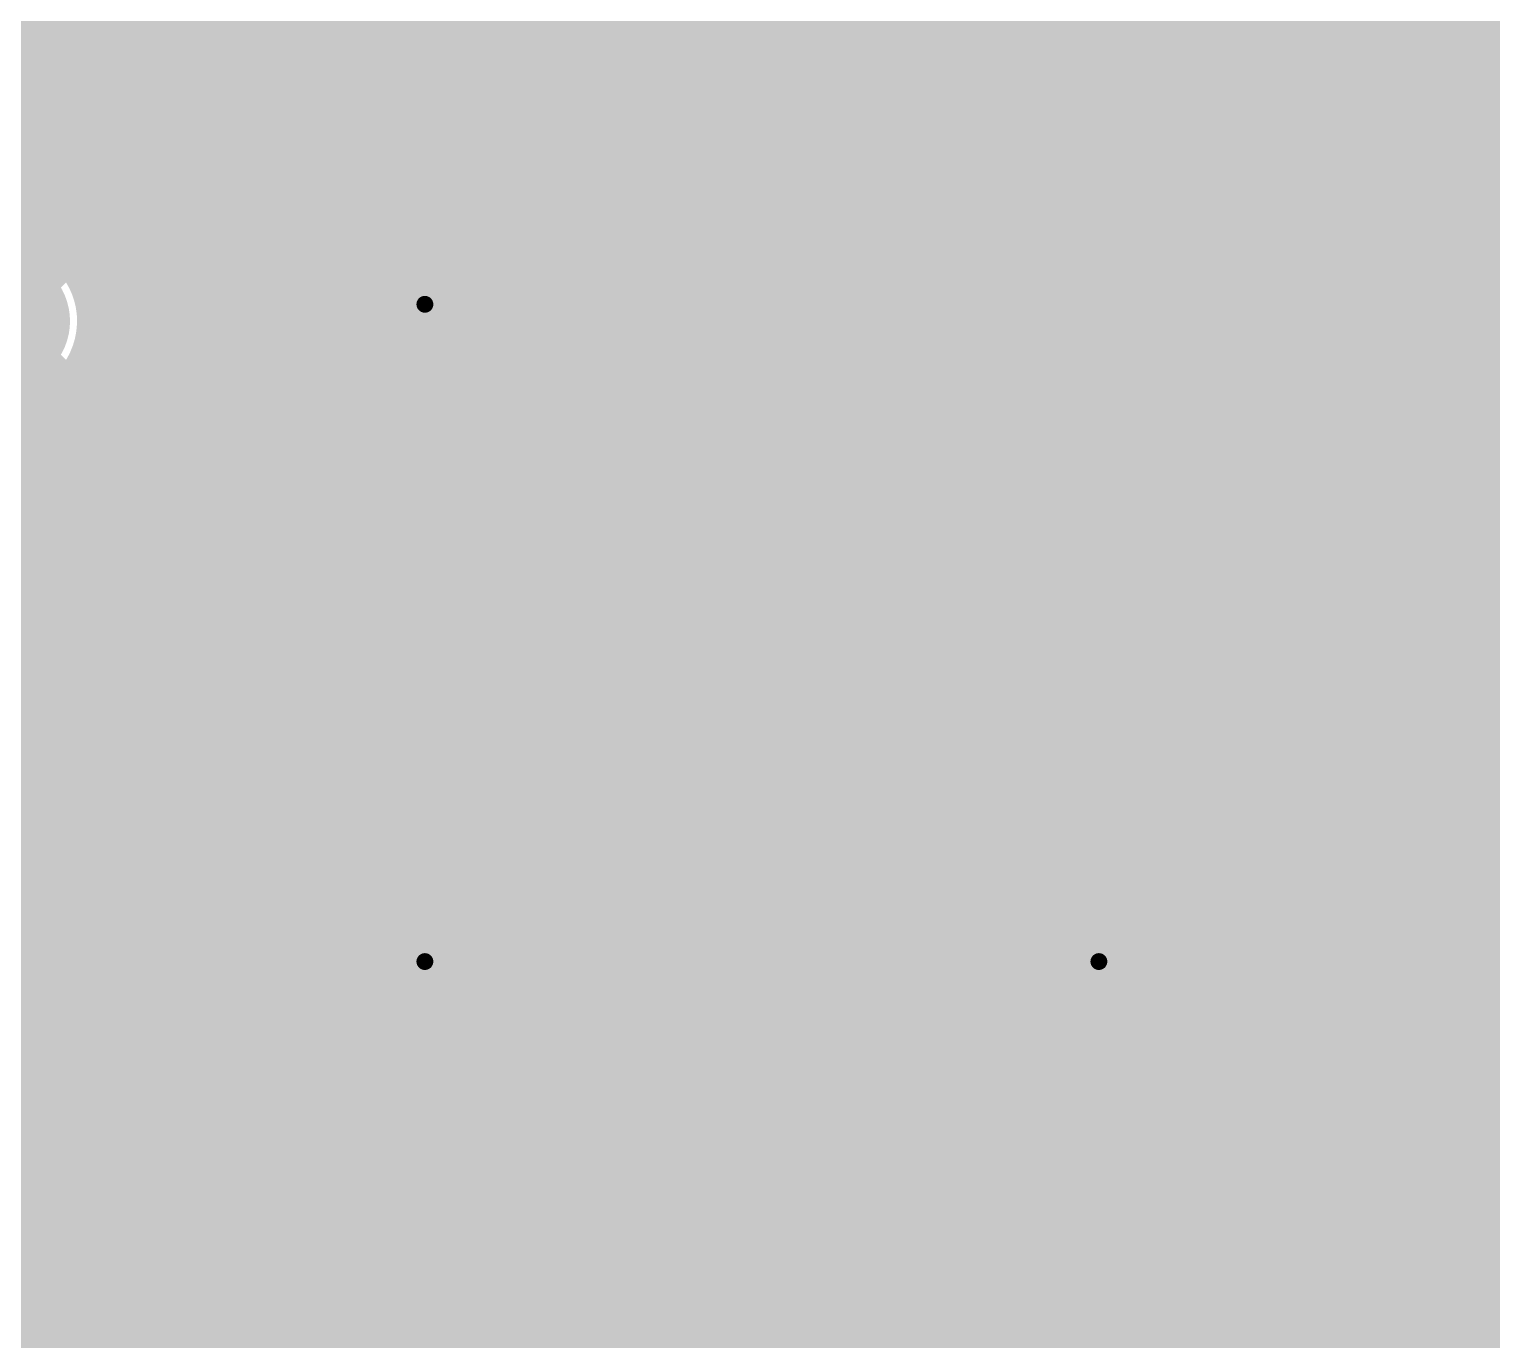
# Model space of a CAD drawing. Extents: x -118 to 4, y -52 to 56.
# Drawn here: x -55.05 to -44.03, y 5.15 to 15.03 of the extents above; entities that cross this region are included whole.
import ezdxf

# ---------------------------------------------------------------- set-up
doc = ezdxf.new("R2010")
doc.units = 0
doc.header["$MEASUREMENT"] = 0
doc.layers.get('0').update_dxf_attribs({"linetype": 'CONTINUOUS'})
for name, color, linetype in [('22-302-0_BOT', 7, 'CONTINUOUS'), ('22-302-0_DRD', 7, 'CONTINUOUS'), ('22-302-0_DRL', 2, 'CONTINUOUS'), ('22-302-0_GND', 1, 'CONTINUOUS'), ('22-302-0_IN1', 3, 'CONTINUOUS'), ('22-302-0_SMT', 10, 'CONTINUOUS'), ('22-302-0_SPT', 9, 'CONTINUOUS'), ('22-302-0_SST', 11, 'CONTINUOUS'), ('22-302-0_TOP', 13, 'CONTINUOUS'), ('THRUHOLE_TAP', 7, 'CONTINUOUS')]:
    doc.layers.add(name, color=color, linetype=linetype)

# ---------------------------------------------------------------- blocks, each defined once
blk = doc.blocks.new('ROUND_50')
at = {"const_width": 0.35052}
blk.add_lwpolyline([(-0.17526, 0, 1), (0.17526, 0, 1)], format="xyb", close=True, dxfattribs=at)
blk = doc.blocks.new('ROUND_107')
at = {"const_width": 0.10033}
blk.add_lwpolyline([(-0.050164, 0, 1), (0.050164, 0, 1)], format="xyb", close=True, dxfattribs=at)
blk = doc.blocks.new('ROUND_92')
at = {"const_width": 0.0635}
blk.add_lwpolyline([(-0.03175, 0, 1), (0.03175, 0, 1)], format="xyb", close=True, dxfattribs=at)
blk = doc.blocks.new('ROUND_93')
at = {"const_width": 0.50038}
blk.add_lwpolyline([(-0.25019, 0, 1), (0.25019, 0, 1)], format="xyb", close=True, dxfattribs=at)
blk = doc.blocks.new('ROUND_58')
at = {"const_width": 0.35052}
blk.add_lwpolyline([(-0.17526, 0, 1), (0.17526, 0, 1)], format="xyb", close=True, dxfattribs=at)
blk = doc.blocks.new('RECTANGLE_1')
blk.add_solid([(1.30048, 0.6477), (1.30048, -0.6477), (-1.30048, 0.6477), (-1.30048, -0.6477)])
blk = doc.blocks.new('SQUARE_6')
blk.add_solid([(0.99949, 0.99949), (0.99949, -0.99949), (-0.99949, 0.99949), (-0.99949, -0.99949)])
blk = doc.blocks.new('RECTANGLE_14')
blk.add_solid([(1.5494, 1.14935), (1.5494, -1.14935), (-1.5494, 1.14935), (-1.5494, -1.14935)])
blk = doc.blocks.new('RECTANGLE_32')
blk.add_solid([(0.9017, 0.508), (0.9017, -0.508), (-0.9017, 0.508), (-0.9017, -0.508)])
blk = doc.blocks.new('ROUND_98')
at = {"const_width": 0.10033}
blk.add_lwpolyline([(-0.050164, 0, 1), (0.050164, 0, 1)], format="xyb", close=True, dxfattribs=at)

msp = doc.modelspace()

# ---------------------------------------------------------------- linework, layer by layer
at = {"layer": '22-302-0_BOT'}
for points, const_width in [([(-33.54324, 14.8082), (-64.4525, 14.8082)], 0.254), ([(-39.878, 14.8336), (-57.658, 14.8336)], 0.254), ([(-55.0926, 14.8336), (-55.0926, 13.48994)], 0.254), ([(-54.864, 14.8336), (-54.864, 13.39088)], 0.254), ([(-54.6354, 14.8336), (-54.6354, 13.12672)], 0.254), ([(-54.4068, 14.8336), (-54.4068, -0.508)], 0.254), ([(-54.1782, 14.8336), (-54.1782, -0.508)], 0.254), ([(-53.9496, 14.8336), (-53.9496, -0.508)], 0.254), ([(-53.721, 14.8336), (-53.721, -0.508)], 0.254), ([(-53.4924, 14.8336), (-53.4924, -0.508)], 0.254), ([(-53.2638, 14.8336), (-53.2638, -0.508)], 0.254), ([(-53.0352, 14.8336), (-53.0352, -0.508)], 0.254), ([(-52.8066, 14.8336), (-52.8066, -0.508)], 0.254), ([(-52.578, 14.8336), (-52.578, -0.508)], 0.254), ([(-52.3494, 14.8336), (-52.3494, -0.508)], 0.254), ([(-52.1208, 14.8336), (-52.1208, -0.508)], 0.254), ([(-51.8922, 14.8336), (-51.8922, -0.508)], 0.254), ([(-51.6636, 14.8336), (-51.6636, -0.508)], 0.254), ([(-51.435, 14.8336), (-51.435, -0.508)], 0.254), ([(-51.2064, 14.8336), (-51.2064, -0.508)], 0.254), ([(-50.9778, 14.8336), (-50.9778, -0.508)], 0.254), ([(-50.7492, 14.8336), (-50.7492, -0.508)], 0.254), ([(-50.5206, 14.8336), (-50.5206, -0.508)], 0.254), ([(-50.292, 14.8336), (-50.292, -0.508)], 0.254), ([(-50.0634, 14.8336), (-50.0634, -0.508)], 0.254), ([(-49.8348, 14.8336), (-49.8348, -0.508)], 0.254), ([(-49.6062, 14.8336), (-49.6062, -0.508)], 0.254), ([(-49.3776, 14.8336), (-49.3776, -0.508)], 0.254), ([(-49.149, 14.8336), (-49.149, -0.508)], 0.254), ([(-48.9204, 14.8336), (-48.9204, -0.508)], 0.254), ([(-48.6918, 14.8336), (-48.6918, -0.508)], 0.254), ([(-48.4632, 14.8336), (-48.4632, 0.4445)], 0.254), ([(-48.2346, 14.8336), (-48.2346, 0.4445)], 0.254), ([(-48.006, 14.8336), (-48.006, 0.4826)], 0.254), ([(-47.7774, 14.8336), (-47.7774, 0.72898)], 0.254), ([(-47.5488, 14.8336), (-47.5488, 0.95758)], 0.254), ([(-47.3202, 14.8336), (-47.3202, 1.18618)], 0.254), ([(-47.0916, 14.8336), (-47.0916, 1.41478)], 0.254), ([(-46.863, 14.8336), (-46.863, 1.64338)], 0.254), ([(-46.6344, 14.8336), (-46.6344, 1.87198)], 0.254), ([(-46.4058, 14.8336), (-46.4058, 2.10058)], 0.254), ([(-46.1772, 14.8336), (-46.1772, 2.32918)], 0.254), ([(-45.9486, 14.8336), (-45.9486, 2.55778)], 0.254), ([(-45.72, 14.8336), (-45.72, 2.78638)], 0.254), ([(-45.4914, 14.8336), (-45.4914, 3.01498)], 0.254), ([(-45.2628, 14.8336), (-45.2628, 3.56108)], 0.254), ([(-45.0342, 14.8336), (-45.0342, 3.76936)], 0.254), ([(-44.8056, 14.8336), (-44.8056, 3.84556)], 0.254), ([(-44.577, 14.8336), (-44.577, 3.84302)], 0.254), ([(-44.3484, 14.8336), (-44.3484, 3.75412)], 0.254), ([(-44.1198, 14.8336), (-44.1198, 3.52298)], 0.254), ([(-33.31464, 14.5796), (-58.65368, 14.5796)], 0.254), ([(-33.08604, 14.351), (-58.21934, 14.351)], 0.254), ([(-32.85744, 14.1224), (-57.99328, 14.1224)], 0.254), ([(-32.6644, 13.8938), (-57.8485, 13.8938)], 0.254), ([(-32.6644, 13.6652), (-57.7596, 13.6652)], 0.254), ([(-32.6644, 13.4366), (-54.94274, 13.4366)], 0.254), ([(-32.6644, 13.208), (-54.68112, 13.208)], 0.254), ([(-58.42, 5.08), (-55.245, 8.255), (-55.245, 12.827)], 0.635), ([(-32.6644, 12.9794), (-54.58206, 12.9794)], 0.254), ([(-32.6644, 12.7508), (-54.56936, 12.7508)], 0.254), ([(-54.6227, 12.55268), (-54.6227, 8.255)], 0.254), ([(-32.6644, 12.5222), (-54.6227, 12.5222)], 0.254), ([(-43.65752, 12.2936), (-54.6227, 12.2936)], 0.254), ([(-43.80992, 12.065), (-54.6227, 12.065)], 0.254), ([(-43.85818, 11.8364), (-54.6227, 11.8364)], 0.254), ([(-43.8277, 11.6078), (-54.6227, 11.6078)], 0.254), ([(-43.70578, 11.3792), (-54.6227, 11.3792)], 0.254), ([(-43.34002, 11.1506), (-54.6227, 11.1506)], 0.254), ([(-42.86504, 10.922), (-54.6227, 10.922)], 0.254), ([(-42.63644, 10.6934), (-54.6227, 10.6934)], 0.254), ([(-42.40784, 10.4648), (-54.6227, 10.4648)], 0.254), ([(-42.17924, 10.2362), (-54.6227, 10.2362)], 0.254), ([(-41.95064, 10.0076), (-54.6227, 10.0076)], 0.254), ([(-41.72204, 9.779), (-54.6227, 9.779)], 0.254), ([(-42.95902, 9.5504), (-54.6227, 9.5504)], 0.254), ([(-43.32478, 9.3218), (-54.6227, 9.3218)], 0.254), ([(-43.4467, 9.0932), (-54.6227, 9.0932)], 0.254), ([(-43.47718, 8.8646), (-54.6227, 8.8646)], 0.254), ([(-43.42892, 8.636), (-54.6227, 8.636)], 0.254), ([(-43.27652, 8.4074), (-54.6227, 8.4074)], 0.254), ([(-43.2054, 8.1788), (-54.62778, 8.1788)], 0.254), ([(-54.6354, 8.13054), (-54.6354, -0.508)], 0.254), ([(-43.2054, 7.9502), (-54.70144, 7.9502)], 0.254), ([(-54.80558, 7.81558), (-57.785, 4.83362)], 0.254), ([(-43.2054, 7.7216), (-54.89702, 7.7216)], 0.254), ([(-54.864, 7.75462), (-54.864, -0.508)], 0.254), ([(-43.2054, 7.493), (-55.12562, 7.493)], 0.254), ([(-55.0926, 7.52602), (-55.0926, -0.508)], 0.254), ([(-43.2054, 7.2644), (-55.35422, 7.2644)], 0.254), ([(-43.2054, 7.0358), (-55.58282, 7.0358)], 0.254), ([(-43.2054, 6.8072), (-55.81142, 6.8072)], 0.254), ([(-43.2054, 6.5786), (-56.04002, 6.5786)], 0.254), ([(-43.2054, 6.35), (-56.26862, 6.35)], 0.254), ([(-43.2054, 6.1214), (-56.49722, 6.1214)], 0.254), ([(-43.2054, 5.8928), (-56.72582, 5.8928)], 0.254), ([(-43.2054, 5.6642), (-56.95442, 5.6642)], 0.254), ([(-43.2054, 5.4356), (-57.18302, 5.4356)], 0.254), ([(-43.2054, 5.207), (-57.41162, 5.207)], 0.254)]:
    msp.add_lwpolyline(points, dxfattribs=dict(at, const_width=const_width))
at = {"layer": '22-302-0_BOT', "const_width": 0.254}
for points in [[(-54.56428, 12.827, 0.4142136), (-55.245, 13.50772)], [(-54.6227, 12.55268, 0.104172), (-54.56492, 12.827)], [(-54.80558, 7.81558, 0.1989124), (-54.62357, 8.255)], [(-54.80558, 7.81558, 0.1989124), (-54.62357, 8.255)]]:
    msp.add_lwpolyline(points, format="xyb", dxfattribs=at)
at = {"layer": '22-302-0_DRD', "const_width": 0.254}
for points in [[(-51.435, 13.589), (-52.705, 12.319)], [(-51.435, 12.319), (-52.705, 13.589)], [(-51.435, 13.589), (-52.705, 12.319)], [(-51.435, 12.319), (-52.705, 13.589)], [(-54.61, 13.462), (-55.88, 12.192)], [(-54.61, 12.192), (-55.88, 13.462)], [(-51.435, 8.636), (-52.705, 7.366)], [(-51.435, 7.366), (-52.705, 8.636)], [(-51.435, 8.636), (-52.705, 7.366)], [(-51.435, 7.366), (-52.705, 8.636)], [(-51.435, 8.636), (-52.705, 7.366)], [(-51.435, 7.366), (-52.705, 8.636)], [(-46.355, 8.636), (-47.625, 7.366)], [(-46.355, 7.366), (-47.625, 8.636)], [(-46.355, 8.636), (-47.625, 7.366)], [(-46.355, 7.366), (-47.625, 8.636)]]:
    msp.add_lwpolyline(points, dxfattribs=at)
at = {"layer": '22-302-0_IN1', "const_width": 0.254}
for points in [[(-50.1904, 55.372), (-50.1904, -3.048)], [(-49.9618, 55.372), (-49.9618, -3.048)], [(-50.419, 47.12716), (-50.419, -3.048)], [(-50.6476, 46.8249), (-50.6476, -3.048)], [(-50.8762, 46.71314), (-50.8762, -3.048)], [(-47.2186, 44.73956), (-47.2186, 8.64108)], [(-47.4472, 44.54398), (-47.4472, 8.50392)], [(-47.6758, 44.41444), (-47.6758, -3.048)], [(-53.848, 39.50208), (-53.848, 0.30988)], [(-53.6194, 39.45128), (-53.6194, 0.04572)], [(-53.3908, 39.48176), (-53.3908, -3.048)], [(-51.1048, 38.26002), (-51.1048, -3.048)], [(-52.0192, 38.01364), (-52.0192, 13.63218)], [(-51.3334, 38.02888), (-51.3334, -3.048)], [(-51.7906, 37.9349), (-51.7906, 13.57376)], [(-51.562, 37.93998), (-51.562, 13.40612)], [(-47.9044, 35.71494), (-47.9044, -3.048)], [(-48.3616, 35.51428), (-48.3616, -3.048)], [(-48.133, 35.56508), (-48.133, -3.048)], [(-49.7332, 34.70402), (-49.7332, -3.048)], [(-48.5902, 34.66338), (-48.5902, -3.048)], [(-49.5046, 34.47288), (-49.5046, -3.048)], [(-49.276, 34.38398), (-49.276, -3.048)], [(-49.0474, 34.3789), (-49.0474, -3.048)], [(-48.8188, 34.45764), (-48.8188, -3.048)], [(-46.99, 31.76016), (-46.99, 8.68172)], [(-45.847, 31.55188), (-45.847, -3.048)], [(-46.7614, 31.4579), (-46.7614, 8.64108)], [(-46.5328, 31.34614), (-46.5328, 8.50392)], [(-46.3042, 31.32582), (-46.3042, -3.048)], [(-46.0756, 31.38424), (-46.0756, -3.048)], [(-54.0766, 30.24124), (-54.0766, 0.40894)], [(-54.3052, 29.87802), (-54.3052, 0.42164)], [(-54.991, 29.77388), (-54.991, 13.45692)], [(-54.5338, 29.75356), (-54.5338, 0.35306)], [(-54.7624, 29.72308), (-54.7624, 13.30452)], [(-44.2468, 24.67102), (-44.2468, 3.67792)], [(-44.0182, 24.62022), (-44.0182, 1.31064)], [(-44.4754, 23.44674), (-44.4754, 3.81508)], [(-45.6184, 23.32736), (-45.6184, -3.048)], [(-45.3898, 23.14194), (-45.3898, -3.048)], [(-44.704, 23.18512), (-44.704, 3.85572)], [(-45.1612, 23.07336), (-45.1612, 3.67792)], [(-44.9326, 23.08606), (-44.9326, 3.81508)], [(-53.1622, 16.89608), (-53.1622, -3.048)], [(-52.2478, 16.89608), (-52.2478, 13.60932)], [(-52.9336, 16.75892), (-52.9336, -3.048)], [(-52.4764, 16.75892), (-52.4764, 13.49756)], [(-52.705, 16.71828), (-52.705, 13.1953)], [(-38.38194, 15.0114), (-70.16242, 15.0114)], [(-38.39464, 14.7828), (-70.20052, 14.7828)], [(-38.32606, 14.5542), (-58.58002, 14.5542)], [(-38.14064, 14.3256), (-58.18886, 14.3256)], [(-18.33118, 14.097), (-57.97296, 14.097)], [(-18.30832, 13.8684), (-57.8358, 13.8684)], [(-18.19656, 13.6398), (-57.75452, 13.6398)], [(-52.57292, 13.4112), (-54.89702, 13.4112)], [(-17.8943, 13.4112), (-51.56708, 13.4112)], [(-52.71008, 13.1826), (-54.66588, 13.1826)], [(-39.00424, 13.1826), (-51.42992, 13.1826)], [(-52.75072, 12.954), (-54.57698, 12.954)], [(-39.26586, 12.954), (-51.38928, 12.954)], [(-52.71008, 12.7254), (-54.5719, 12.7254)], [(-52.705, 12.71016), (-52.705, 8.2423)], [(-39.36492, 12.7254), (-51.42992, 12.7254)], [(-52.57292, 12.4968), (-54.65064, 12.4968)], [(-39.37762, 12.4968), (-51.56708, 12.4968)], [(-51.562, 12.50188), (-51.562, 8.45312)], [(-54.7624, 12.34694), (-54.7624, 0.16764)], [(-52.4764, 12.4079), (-52.4764, 8.54456)], [(-51.7906, 12.33424), (-51.7906, 8.62076)], [(-43.68292, 12.2682), (-54.85638, 12.2682)], [(-52.2478, 12.29614), (-52.2478, 8.65632)], [(-52.0192, 12.27582), (-52.0192, 8.67918)], [(-54.991, 12.19708), (-54.991, -3.048)], [(-43.82008, 12.0396), (-58.54192, 12.0396)], [(-43.86072, 11.811), (-58.17108, 11.811)], [(-43.82008, 11.5824), (-57.9628, 11.5824)], [(-43.68292, 11.3538), (-57.83072, 11.3538)], [(-40.68318, 11.1252), (-57.74944, 11.1252)], [(-40.62476, 10.8966), (-57.71134, 10.8966)], [(-40.45712, 10.668), (-57.71388, 10.668)], [(-30.77972, 10.4394), (-57.75706, 10.4394)], [(-28.3083, 10.2108), (-57.84088, 10.2108)], [(-38.76802, 9.9822), (-57.98058, 9.9822)], [(-39.13378, 9.7536), (-58.20156, 9.7536)], [(-43.0403, 9.525), (-57.71134, 9.525)], [(-43.34256, 9.2964), (-57.71134, 9.2964)], [(-43.45432, 9.0678), (-57.71134, 9.0678)], [(-43.47718, 8.8392), (-57.71134, 8.8392)], [(-52.36972, 8.6106), (-57.71134, 8.6106)], [(-47.28972, 8.6106), (-51.76774, 8.6106)], [(-43.41876, 8.6106), (-46.68774, 8.6106)], [(-52.63388, 8.382), (-57.71134, 8.382)], [(-47.55388, 8.382), (-51.50612, 8.382)], [(-43.25112, 8.382), (-46.42612, 8.382)], [(-52.73294, 8.1534), (-57.71134, 8.1534)], [(-47.65294, 8.1534), (-51.40706, 8.1534)], [(-28.3083, 8.1534), (-46.32706, 8.1534)], [(-52.74564, 7.9248), (-57.71134, 7.9248)], [(-47.66564, 7.9248), (-51.39436, 7.9248)], [(-19.1897, 7.9248), (-46.31436, 7.9248)], [(-52.705, 7.75716), (-52.705, -3.048)], [(-52.67706, 7.6962), (-57.71134, 7.6962)], [(-47.59706, 7.6962), (-51.46294, 7.6962)], [(-22.44598, 7.6962), (-46.38294, 7.6962)], [(-51.562, 7.54888), (-51.562, -3.048)], [(-47.4472, 7.49808), (-47.4472, -3.048)], [(-46.5328, 7.49808), (-46.5328, -3.048)], [(-52.49164, 7.4676), (-57.71134, 7.4676)], [(-52.4764, 7.4549), (-52.4764, -3.048)], [(-51.7906, 7.38124), (-51.7906, -3.048)], [(-47.41164, 7.4676), (-51.64836, 7.4676)], [(-36.03752, 7.4676), (-46.56836, 7.4676)], [(-52.2478, 7.34314), (-52.2478, -3.048)], [(-52.0192, 7.32282), (-52.0192, -3.048)], [(-47.2186, 7.36092), (-47.2186, -3.048)], [(-46.99, 7.32028), (-46.99, -3.048)], [(-46.7614, 7.36092), (-46.7614, -3.048)], [(-36.18992, 7.239), (-57.71134, 7.239)], [(-36.23818, 7.0104), (-57.71134, 7.0104)], [(-36.2077, 6.7818), (-67.91706, 6.7818)], [(-36.08578, 6.5532), (-68.0974, 6.5532)], [(-35.72002, 6.3246), (-68.37172, 6.3246)], [(-17.40154, 6.096), (-68.91528, 6.096)], [(-17.1196, 5.8674), (-98.425, 5.8674)], [(-16.15948, 5.6388), (-58.03138, 5.6388)], [(-35.04692, 5.4102), (-57.82564, 5.4102)], [(-35.18408, 5.1816), (-57.7469, 5.1816)]]:
    msp.add_lwpolyline(points, dxfattribs=at)
for points in [[(-52.07, 13.63472, 0.4142136), (-52.75072, 12.954)], [(-52.07, 13.63472, 0.4142136), (-52.75072, 12.954)], [(-51.38928, 12.954, 0.4142136), (-52.07, 13.63472)], [(-51.38928, 12.954, 0.4142136), (-52.07, 13.63472)], [(-54.56428, 12.827, 0.4142136), (-55.245, 13.50772)], [(-52.75072, 12.954, 0.4142136), (-52.07, 12.27328)], [(-52.75072, 12.954, 0.4142136), (-52.07, 12.27328)], [(-52.07, 12.27328, 0.4142136), (-51.38928, 12.954)], [(-52.07, 12.27328, 0.4142136), (-51.38928, 12.954)], [(-55.245, 12.14628, 0.4142136), (-54.56428, 12.827)], [(-52.07, 8.68172, 0.4142136), (-52.75072, 8.001)], [(-52.07, 8.68172, 0.4142136), (-52.75072, 8.001)], [(-51.38928, 8.001, 0.4142136), (-52.07, 8.68172)], [(-51.38928, 8.001, 0.4142136), (-52.07, 8.68172)], [(-46.99, 8.68172, 0.4142136), (-47.67072, 8.001)], [(-46.99, 8.68172, 0.4142136), (-47.67072, 8.001)], [(-46.30928, 8.001, 0.4142136), (-46.99, 8.68172)], [(-46.30928, 8.001, 0.4142136), (-46.99, 8.68172)], [(-52.75072, 8.001, 0.4142136), (-52.07, 7.32028)], [(-52.75072, 8.001, 0.4142136), (-52.07, 7.32028)], [(-52.07, 7.32028, 0.4142136), (-51.38928, 8.001)], [(-52.07, 7.32028, 0.4142136), (-51.38928, 8.001)], [(-47.67072, 8.001, 0.4142136), (-46.99, 7.32028)], [(-47.67072, 8.001, 0.4142136), (-46.99, 7.32028)], [(-46.99, 7.32028, 0.4142136), (-46.30928, 8.001)], [(-46.99, 7.32028, 0.4142136), (-46.30928, 8.001)]]:
    msp.add_lwpolyline(points, format="xyb", dxfattribs=at)
at = {"layer": '22-302-0_SST'}
for points, const_width in [([(-47.51832, 11.87958), (-48.41748, 11.87958), (-48.41748, 19.97202), (-47.51832, 19.97202)], 0.20066), ([(-53.7972, 9.7282), (-53.7972, 16.129), (-56.6928, 16.129), (-56.6928, 9.271), (-54.2544, 9.271), (-53.7972, 9.7282)], 0.1524), ([(-50.927, 15.875), (-53.594, 15.875), (-53.594, 10.795), (-50.546, 10.795), (-50.546, 15.875), (-50.927, 15.875)], 0.1524), ([(-49.60366, 13.52296), (-49.60366, 13.87856), (-49.43348, 13.93698), (-49.26584, 13.93698), (-49.09566, 13.87856), (-49.09566, 13.52296), (-49.26584, 13.462), (-49.43348, 13.462), (-50.11166, 13.70076)], 0.1524), ([(-49.26584, 13.09878), (-49.09566, 13.04036), (-49.09566, 12.68476), (-49.26584, 12.6238), (-49.94148, 12.6238), (-50.11166, 12.68476), (-50.11166, 13.04036), (-49.94148, 13.09878)], 0.1524), ([(-53.213, 5.08), (-50.546, 5.08), (-50.546, 10.16), (-53.594, 10.16), (-53.594, 5.08), (-53.213, 5.08)], 0.1524), ([(-48.133, 5.08), (-45.466, 5.08), (-45.466, 10.16), (-48.514, 10.16), (-48.514, 5.08), (-48.133, 5.08)], 0.1524), ([(-54.78526, 8.87476), (-54.78526, 8.40232), (-55.4609, 8.87476), (-55.63108, 8.87476), (-55.80126, 8.81634), (-55.80126, 8.46074), (-55.63108, 8.40232)], 0.1524), ([(-54.78526, 7.56412), (-54.78526, 7.91972), (-55.12308, 8.03656), (-55.4609, 8.03656), (-55.80126, 7.91972), (-55.80126, 7.56412)], 0.1524), ([(-54.78526, 7.62254), (-55.80126, 7.62254)], 0.1524), ([(-53.848, 1.778), (-56.642, 1.778), (-56.642, 7.112), (-53.848, 7.112), (-53.848, 1.778)], 0.1524)]:
    msp.add_lwpolyline(points, dxfattribs=dict(at, const_width=const_width))
at = {"layer": '22-302-0_TOP'}
for points, const_width in [([(-48.7934, 19.431), (-48.7934, -2.667)], 0.254), ([(-48.5648, 19.3294), (-48.5648, 10.4267)], 0.254), ([(-48.3362, 19.1008), (-48.3362, 10.4267)], 0.254), ([(-55.245, 14.69898), (-55.245, 16.256), (-54.229, 17.272), (-54.229, 18.542)], 1.27), ([(-48.1076, 18.89252), (-48.1076, 10.4267)], 0.254), ([(-47.879, 18.7833), (-47.879, 10.4267)], 0.254), ([(-47.6504, 17.91716), (-47.6504, 13.83284)], 0.254), ([(-47.4218, 17.91716), (-47.4218, 13.83284)], 0.254), ([(-47.1932, 17.91716), (-47.1932, 13.83284)], 0.254), ([(-46.9646, 17.91716), (-46.9646, 13.83284)], 0.254), ([(-46.736, 17.91716), (-46.736, 13.83284)], 0.254), ([(-46.5074, 17.91716), (-46.5074, 13.83284)], 0.254), ([(-46.2788, 17.91716), (-46.2788, 13.83284)], 0.254), ([(-46.0502, 17.91716), (-46.0502, 13.83284)], 0.254), ([(-45.8216, 17.91716), (-45.8216, 13.83284)], 0.254), ([(-45.593, 17.91716), (-45.593, 13.83284)], 0.254), ([(-45.3644, 17.91716), (-45.3644, 13.83284)], 0.254), ([(-45.1358, 17.91716), (-45.1358, 13.83284)], 0.254), ([(-44.9072, 17.91716), (-44.9072, 13.83284)], 0.254), ([(-44.6786, 17.91716), (-44.6786, 13.83284)], 0.254), ([(-44.45, 17.91716), (-44.45, 13.83284)], 0.254), ([(-44.2214, 17.91716), (-44.2214, 13.83284)], 0.254), ([(-43.9928, 17.91716), (-43.9928, 13.83284)], 0.254), ([(-50.165, 16.2433), (-50.165, -2.667)], 0.254), ([(-49.9364, 16.2433), (-49.9364, -2.667)], 0.254), ([(-49.7078, 16.2433), (-49.7078, -2.667)], 0.254), ([(-49.4792, 16.2433), (-49.4792, -2.667)], 0.254), ([(-49.2506, 16.2433), (-49.2506, -2.667)], 0.254), ([(-49.022, 16.2433), (-49.022, -2.667)], 0.254), ([(-50.26152, 16.1417), (-50.26152, 13.8303), (-53.73624, 13.8303)], 0.254), ([(-52.07, 14.986), (-54.9656, 14.986), (-55.245, 14.69898)], 1.27), ([(-55.245, 14.69898), (-57.65038, 14.69898), (-59.055, 13.29436)], 1.27), ([(-55.245, 12.827), (-55.245, 14.69898)], 0.635), ([(-42.6466, 14.9352), (-50.26152, 14.9352)], 0.254), ([(-42.6466, 14.7066), (-50.26152, 14.7066)], 0.254), ([(-42.6466, 14.478), (-50.26152, 14.478)], 0.254), ([(-42.6466, 14.2494), (-50.26152, 14.2494)], 0.254), ([(-42.6466, 14.0208), (-50.26152, 14.0208)], 0.254), ([(-53.73624, 13.8303), (-53.73624, 13.19276)], 0.254), ([(-47.7774, 13.7922), (-53.73624, 13.7922)], 0.254), ([(-53.594, 13.8303), (-53.594, 12.8397)], 0.254), ([(-53.3654, 13.8303), (-53.3654, 12.8397)], 0.254), ([(-53.1368, 13.8303), (-53.1368, 12.8397)], 0.254), ([(-52.9082, 13.8303), (-52.9082, 12.8397)], 0.254), ([(-52.6796, 13.8303), (-52.6796, 12.8397)], 0.254), ([(-52.451, 13.8303), (-52.451, 12.8397)], 0.254), ([(-52.2224, 13.8303), (-52.2224, 12.8397)], 0.254), ([(-51.9938, 13.8303), (-51.9938, 12.8397)], 0.254), ([(-51.7652, 13.8303), (-51.7652, 12.8397)], 0.254), ([(-51.5366, 13.8303), (-51.5366, 12.8397)], 0.254), ([(-51.308, 13.8303), (-51.308, 12.8397)], 0.254), ([(-51.0794, 13.8303), (-51.0794, 12.8397)], 0.254), ([(-50.8508, 13.8303), (-50.8508, 12.8397)], 0.254), ([(-50.6222, 13.8303), (-50.6222, 12.8397)], 0.254), ([(-50.3936, 13.8303), (-50.3936, 12.8397)], 0.254), ([(-47.7774, 13.83284), (-47.7774, 10.51814)], 0.254), ([(-43.6626, 13.83284), (-47.7774, 13.83284)], 0.254), ([(-47.7774, 13.5636), (-53.73624, 13.5636)], 0.254), ([(-47.7774, 13.335), (-53.73624, 13.335)], 0.254), ([(-69.25564, 12.65936), (-66.50736, 12.65936), (-65.405, 11.557), (-62.14364, 8.29564), (-59.055, 8.29564), (-56.88076, 6.1214), (-55.245, 6.1214), (-52.2224, 6.1214), (-52.07, 5.969)], 1.27), ([(-54.4195, 13.19276), (-54.4195, 13.05814)], 0.254), ([(-53.73624, 13.19276), (-54.4195, 13.19276)], 0.254), ([(-47.7774, 13.1064), (-54.4195, 13.1064)], 0.254), ([(-54.2798, 13.19276), (-54.2798, 12.20724)], 0.254), ([(-54.0512, 13.19276), (-54.0512, 12.20724)], 0.254), ([(-53.8226, 13.19276), (-53.8226, 12.8397)], 0.254), ([(-52.07, 12.954), (-52.07, 11.684), (-52.07, 12.954)], 0.2032), ([(-47.7774, 12.8778), (-54.38902, 12.8778)], 0.254), ([(-53.87848, 12.8397), (-53.87848, 12.20724)], 0.254), ([(-50.26152, 12.8397), (-53.87848, 12.8397)], 0.254), ([(-52.07, 12.8397), (-52.07, 11.684)], 0.254), ([(-50.26152, 12.8397), (-50.26152, 10.5283)], 0.254), ([(-53.87848, 12.6492), (-54.4068, 12.6492)], 0.254), ([(-47.7774, 12.6492), (-50.26152, 12.6492)], 0.254), ([(-54.5084, 12.38758), (-54.5084, 12.20724)], 0.254), ([(-53.87848, 12.4206), (-54.48808, 12.4206)], 0.254), ([(-47.7774, 12.4206), (-50.26152, 12.4206)], 0.254), ([(-53.87848, 12.20724), (-54.65064, 12.20724)], 0.254), ([(-47.7774, 12.192), (-50.26152, 12.192)], 0.254), ([(-45.72, 12.17422), (-45.32122, 12.17422), (-44.45, 11.303), (-44.45, 6.35), (-42.6212, 4.5212), (-41.91, 4.5212)], 0.3048), ([(-47.7774, 11.9634), (-50.26152, 11.9634)], 0.254), ([(-50.26152, 11.684), (-52.07, 11.684)], 0.254), ([(-52.07, 10.5283), (-52.07, 11.684)], 0.254), ([(-47.7774, 11.7348), (-50.26152, 11.7348)], 0.254), ([(-47.7774, 11.5062), (-50.26152, 11.5062)], 0.254), ([(-47.7774, 11.2776), (-50.26152, 11.2776)], 0.254), ([(-55.245, 10.70102), (-55.245, 6.1214)], 1.27), ([(-47.7774, 11.049), (-50.26152, 11.049)], 0.254), ([(-47.7774, 10.8204), (-50.26152, 10.8204)], 0.254), ([(-47.7774, 10.5918), (-50.26152, 10.5918)], 0.254), ([(-53.73624, 10.5283), (-53.73624, 10.4267)], 0.254), ([(-50.26152, 10.5283), (-53.73624, 10.5283)], 0.254), ([(-53.594, 10.5283), (-53.594, 10.4267)], 0.254), ([(-53.3654, 10.5283), (-53.3654, 10.4267)], 0.254), ([(-53.1368, 10.5283), (-53.1368, 10.4267)], 0.254), ([(-52.9082, 10.5283), (-52.9082, 10.4267)], 0.254), ([(-52.6796, 10.5283), (-52.6796, 10.4267)], 0.254), ([(-52.451, 10.5283), (-52.451, 10.4267)], 0.254), ([(-52.2224, 10.5283), (-52.2224, 10.4267)], 0.254), ([(-51.9938, 10.5283), (-51.9938, 10.4267)], 0.254), ([(-51.7652, 10.5283), (-51.7652, 10.4267)], 0.254), ([(-51.5366, 10.5283), (-51.5366, 10.4267)], 0.254), ([(-51.308, 10.5283), (-51.308, 10.4267)], 0.254), ([(-51.0794, 10.5283), (-51.0794, 10.4267)], 0.254), ([(-50.8508, 10.5283), (-50.8508, 10.4267)], 0.254), ([(-50.6222, 10.5283), (-50.6222, 10.4267)], 0.254), ([(-50.3936, 10.5283), (-50.3936, 10.4267)], 0.254), ([(-45.1104, 10.51814), (-47.7774, 10.51814)], 0.254), ([(-47.6504, 10.51814), (-47.6504, 10.4267)], 0.254), ([(-47.4218, 10.51814), (-47.4218, 10.4267)], 0.254), ([(-47.1932, 10.51814), (-47.1932, 10.4267)], 0.254), ([(-46.9646, 10.51814), (-46.9646, 10.4267)], 0.254), ([(-46.736, 10.51814), (-46.736, 10.4267)], 0.254), ([(-46.5074, 10.51814), (-46.5074, 10.4267)], 0.254), ([(-46.2788, 10.51814), (-46.2788, 10.4267)], 0.254), ([(-46.0502, 10.51814), (-46.0502, 10.4267)], 0.254), ([(-45.8216, 10.51814), (-45.8216, 10.4267)], 0.254), ([(-45.593, 10.51814), (-45.593, 10.4267)], 0.254), ([(-45.3644, 10.51814), (-45.3644, 10.4267)], 0.254), ([(-45.1358, 10.51814), (-45.1358, 3.91668)], 0.254), ([(-45.1104, 10.51814), (-45.1104, 6.35)], 0.254), ([(-50.26152, 10.4267), (-53.73624, 10.4267)], 0.254), ([(-52.07, 10.4267), (-52.07, 9.271)], 0.254), ([(-50.26152, 10.4267), (-50.26152, 8.1153)], 0.254), ([(-48.79848, 10.3632), (-50.26152, 10.3632)], 0.254), ([(-48.79848, 10.4267), (-48.79848, 8.1153)], 0.254), ([(-45.18152, 10.4267), (-48.79848, 10.4267)], 0.254), ([(-45.18152, 10.4267), (-45.18152, 8.1153)], 0.254), ([(-45.1104, 10.3632), (-45.18152, 10.3632)], 0.254), ([(-48.79848, 10.1346), (-50.26152, 10.1346)], 0.254), ([(-45.1104, 10.1346), (-45.18152, 10.1346)], 0.254), ([(-48.79848, 9.906), (-50.26152, 9.906)], 0.254), ([(-45.1104, 9.906), (-45.18152, 9.906)], 0.254), ([(-48.79848, 9.6774), (-50.26152, 9.6774)], 0.254), ([(-45.1104, 9.6774), (-45.18152, 9.6774)], 0.254), ([(-48.79848, 9.4488), (-50.26152, 9.4488)], 0.254), ([(-45.1104, 9.4488), (-45.18152, 9.4488)], 0.254), ([(-52.07, 8.1153), (-52.07, 9.271)], 0.254), ([(-50.26152, 9.271), (-52.07, 9.271)], 0.254), ([(-52.07, 9.271), (-52.07, 8.001)], 0.2032), ([(-52.07, 9.271), (-52.07, 8.001)], 0.2032), ([(-52.07, 8.001), (-52.07, 9.271)], 0.2032), ([(-48.79848, 9.271), (-46.99, 9.271)], 0.254), ([(-46.99, 8.1153), (-46.99, 9.271)], 0.254), ([(-46.99, 8.001), (-46.99, 9.271)], 0.2032), ([(-46.99, 9.271), (-46.99, 8.001)], 0.2032), ([(-53.87848, 9.19226), (-54.102, 9.19226)], 0.254), ([(-54.102, 9.19226), (-54.102, 7.2644)], 0.254), ([(-54.0512, 9.19226), (-54.0512, 7.2644)], 0.254), ([(-53.87848, 9.19226), (-53.87848, 8.1153)], 0.254), ([(-48.79848, 9.2202), (-50.26152, 9.2202)], 0.254), ([(-45.1104, 9.2202), (-45.18152, 9.2202)], 0.254), ([(-53.87848, 8.9916), (-54.102, 8.9916)], 0.254), ([(-48.79848, 8.9916), (-50.26152, 8.9916)], 0.254), ([(-45.1104, 8.9916), (-45.18152, 8.9916)], 0.254), ([(-53.87848, 8.763), (-54.102, 8.763)], 0.254), ([(-48.79848, 8.763), (-50.26152, 8.763)], 0.254), ([(-45.1104, 8.763), (-45.18152, 8.763)], 0.254), ([(-53.87848, 8.5344), (-54.102, 8.5344)], 0.254), ([(-48.79848, 8.5344), (-50.26152, 8.5344)], 0.254), ([(-45.1104, 8.5344), (-45.18152, 8.5344)], 0.254), ([(-53.87848, 8.3058), (-54.102, 8.3058)], 0.254), ([(-48.79848, 8.3058), (-50.26152, 8.3058)], 0.254), ([(-45.1104, 8.3058), (-45.18152, 8.3058)], 0.254), ([(-45.1104, 8.0772), (-54.102, 8.0772)], 0.254), ([(-50.26152, 8.1153), (-53.87848, 8.1153)], 0.254), ([(-53.8226, 8.1153), (-53.8226, 7.2644)], 0.254), ([(-53.594, 8.1153), (-53.594, 7.2644)], 0.254), ([(-53.3654, 8.1153), (-53.3654, 7.2644)], 0.254), ([(-53.1368, 8.1153), (-53.1368, 7.2644)], 0.254), ([(-52.9082, 8.1153), (-52.9082, 7.2644)], 0.254), ([(-52.6796, 8.1153), (-52.6796, 7.2644)], 0.254), ([(-52.451, 8.1153), (-52.451, 7.2644)], 0.254), ([(-52.2224, 8.1153), (-52.2224, 7.2644)], 0.254), ([(-51.9938, 8.1153), (-51.9938, 7.24154)], 0.254), ([(-51.7652, 8.1153), (-51.7652, 7.16788)], 0.254), ([(-51.5366, 8.1153), (-51.5366, 7.1247)], 0.254), ([(-51.308, 8.1153), (-51.308, 7.1247)], 0.254), ([(-51.0794, 8.1153), (-51.0794, 7.1247)], 0.254), ([(-50.8508, 8.1153), (-50.8508, 7.1247)], 0.254), ([(-50.6222, 8.1153), (-50.6222, 7.1247)], 0.254), ([(-50.3936, 8.1153), (-50.3936, 7.1247)], 0.254), ([(-45.18152, 8.1153), (-48.79848, 8.1153)], 0.254), ([(-48.5648, 8.1153), (-48.5648, 7.1247)], 0.254), ([(-48.3362, 8.1153), (-48.3362, 7.1247)], 0.254), ([(-48.1076, 8.1153), (-48.1076, 7.1247)], 0.254), ([(-47.879, 8.1153), (-47.879, 7.1247)], 0.254), ([(-47.6504, 8.1153), (-47.6504, 7.1247)], 0.254), ([(-47.4218, 8.1153), (-47.4218, 7.1247)], 0.254), ([(-47.1932, 8.1153), (-47.1932, 7.1247)], 0.254), ([(-46.9646, 8.1153), (-46.9646, 7.1247)], 0.254), ([(-46.736, 8.1153), (-46.736, 7.1247)], 0.254), ([(-46.5074, 8.1153), (-46.5074, 7.1247)], 0.254), ([(-46.2788, 8.1153), (-46.2788, 7.1247)], 0.254), ([(-46.0502, 8.1153), (-46.0502, 7.1247)], 0.254), ([(-45.8216, 8.1153), (-45.8216, 7.1247)], 0.254), ([(-45.593, 8.1153), (-45.593, 7.1247)], 0.254), ([(-45.3644, 8.1153), (-45.3644, 7.1247)], 0.254), ([(-45.1104, 7.8486), (-54.102, 7.8486)], 0.254), ([(-45.1104, 7.62), (-54.102, 7.62)], 0.254), ([(-45.1104, 7.3914), (-54.102, 7.3914)], 0.254), ([(-52.2224, 7.2644), (-54.102, 7.2644)], 0.254), ([(-45.1104, 7.1628), (-51.74996, 7.1628)], 0.254), ([(-50.26152, 7.1247), (-51.67376, 7.1247)], 0.254), ([(-50.26152, 7.1247), (-50.26152, 4.8133)], 0.254), ([(-48.79848, 7.1247), (-48.79848, 4.8133)], 0.254), ([(-45.18152, 7.1247), (-48.79848, 7.1247)], 0.254), ([(-45.18152, 7.1247), (-45.18152, 4.8133)], 0.254), ([(-48.79848, 6.9342), (-50.26152, 6.9342)], 0.254), ([(-45.1104, 6.9342), (-45.18152, 6.9342)], 0.254), ([(-48.79848, 6.7056), (-50.26152, 6.7056)], 0.254), ([(-45.1104, 6.7056), (-45.18152, 6.7056)], 0.254), ([(-48.79848, 6.477), (-50.26152, 6.477)], 0.254), ([(-45.1104, 6.477), (-45.18152, 6.477)], 0.254), ([(-48.79848, 6.2484), (-50.26152, 6.2484)], 0.254), ([(-45.10278, 6.2484), (-45.18152, 6.2484)], 0.254), ([(-48.79848, 6.0198), (-50.26152, 6.0198)], 0.254), ([(-46.99, 5.969), (-46.99, 4.572), (-45.593, 3.175), (-44.704, 3.175), (-41.9862, 3.175), (-41.91, 3.0988)], 0.3048), ([(-45.0215, 6.0198), (-45.18152, 6.0198)], 0.254), ([(-44.91736, 5.88264), (-43.09364, 4.05892)], 0.254), ([(-44.9072, 5.87248), (-44.9072, 4.00812)], 0.254), ([(-48.79848, 5.7912), (-50.26152, 5.7912)], 0.254), ([(-44.82592, 5.7912), (-45.18152, 5.7912)], 0.254), ([(-44.6786, 5.64388), (-44.6786, 4.03098)], 0.254), ([(-48.79848, 5.5626), (-50.26152, 5.5626)], 0.254), ([(-44.59732, 5.5626), (-45.18152, 5.5626)], 0.254), ([(-44.45, 5.41528), (-44.45, 3.99288)], 0.254), ([(-48.79848, 5.334), (-50.26152, 5.334)], 0.254), ([(-44.36872, 5.334), (-45.18152, 5.334)], 0.254), ([(-44.2214, 5.18668), (-44.2214, 3.88366)], 0.254), ([(-48.79848, 5.1054), (-50.26152, 5.1054)], 0.254), ([(-44.14012, 5.1054), (-45.18152, 5.1054)], 0.254)]:
    msp.add_lwpolyline(points, dxfattribs=dict(at, const_width=const_width))
at = {"layer": '22-302-0_TOP', "const_width": 0.254}
for points in [[(-54.38648, 12.827, 0.068358), (-54.41827, 13.05848)], [(-54.65064, 12.20724, 0.2043543), (-54.3863, 12.827)], [(-51.67376, 7.1247, 0.1257593), (-52.2224, 7.26491)], [(-45.1104, 6.35, 0.1989129), (-44.91697, 5.88303)]]:
    msp.add_lwpolyline(points, format="xyb", dxfattribs=at)

# ---------------------------------------------------------------- block references
at = {"layer": '22-302-0_BOT'}
for p in [(-52.07, 12.954), (-55.245, 12.827), (-52.07, 8.001), (-46.99, 8.001)]:
    msp.add_blockref('ROUND_50', p, dxfattribs=at)
at = {"layer": '22-302-0_DRL'}
for p in [(-52.07, 12.954), (-52.07, 8.001), (-46.99, 8.001)]:
    msp.add_blockref('ROUND_107', p, dxfattribs=at)
at = {"layer": '22-302-0_GND'}
for name, p in [('ROUND_93', (-55.245, 12.827)), ('ROUND_92', (-52.07, 12.954)), ('ROUND_92', (-52.07, 8.001)), ('ROUND_92', (-46.99, 8.001))]:
    msp.add_blockref(name, p, dxfattribs=at)
at = {"layer": '22-302-0_IN1'}
for name, p in [('ROUND_50', (-52.07, 12.954)), ('ROUND_58', (-55.245, 12.827)), ('ROUND_58', (-52.07, 8.001)), ('ROUND_58', (-46.99, 8.001))]:
    msp.add_blockref(name, p, dxfattribs=at)
at = {"layer": '22-302-0_SMT'}
for name, p in [('SQUARE_6', (-55.245, 14.69898)), ('RECTANGLE_1', (-52.07, 14.986)), ('RECTANGLE_14', (-45.72, 12.17422)), ('RECTANGLE_1', (-52.07, 11.684)), ('SQUARE_6', (-55.245, 10.70102)), ('RECTANGLE_1', (-52.07, 9.271)), ('RECTANGLE_1', (-46.99, 9.271)), ('RECTANGLE_32', (-55.245, 6.1214)), ('RECTANGLE_1', (-52.07, 5.969)), ('RECTANGLE_1', (-46.99, 5.969))]:
    msp.add_blockref(name, p, dxfattribs=at)
at = {"layer": '22-302-0_SPT'}
for name, p in [('SQUARE_6', (-55.245, 14.69898)), ('RECTANGLE_1', (-52.07, 14.986)), ('RECTANGLE_14', (-45.72, 12.17422)), ('RECTANGLE_1', (-52.07, 11.684)), ('SQUARE_6', (-55.245, 10.70102)), ('RECTANGLE_1', (-52.07, 9.271)), ('RECTANGLE_1', (-46.99, 9.271)), ('RECTANGLE_32', (-55.245, 6.1214)), ('RECTANGLE_1', (-52.07, 5.969)), ('RECTANGLE_1', (-46.99, 5.969))]:
    msp.add_blockref(name, p, dxfattribs=at)
at = {"layer": '22-302-0_TOP'}
for name, p in [('SQUARE_6', (-55.245, 14.69898)), ('RECTANGLE_1', (-52.07, 14.986)), ('ROUND_50', (-52.07, 12.954)), ('RECTANGLE_14', (-45.72, 12.17422)), ('ROUND_50', (-55.245, 12.827)), ('RECTANGLE_1', (-52.07, 11.684)), ('SQUARE_6', (-55.245, 10.70102)), ('RECTANGLE_1', (-52.07, 9.271)), ('RECTANGLE_1', (-46.99, 9.271)), ('ROUND_50', (-52.07, 8.001)), ('ROUND_50', (-46.99, 8.001)), ('RECTANGLE_32', (-55.245, 6.1214)), ('RECTANGLE_1', (-52.07, 5.969)), ('RECTANGLE_1', (-46.99, 5.969))]:
    msp.add_blockref(name, p, dxfattribs=at)
at = {"layer": 'THRUHOLE_TAP'}
for p in [(-52.07, 12.954), (-52.07, 8.001), (-46.99, 8.001)]:
    msp.add_blockref('ROUND_98', p, dxfattribs=at)

doc.saveas('drawing.dxf')
